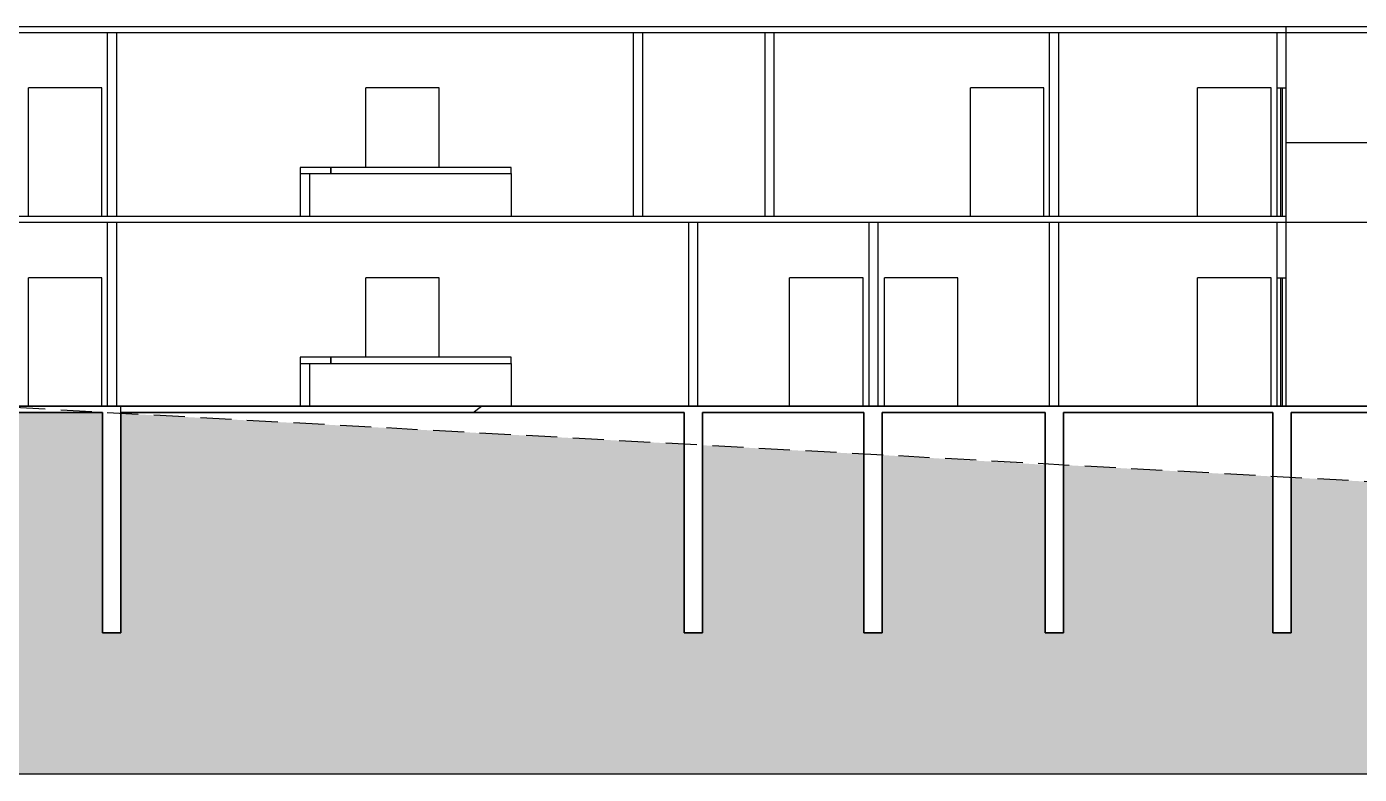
# Model space of a CAD drawing. Header units: centimetres. Extents: x 0 to 1099704, y -139216 to 99734.
# Drawn here: x 1074897 to 1077076, y 12503 to 13724 of the extents above; entities that cross this region are included whole.
import ezdxf

# ---------------------------------------------------------------- set-up
doc = ezdxf.new("R2010")
doc.units = ezdxf.units.CM
doc.header["$LTSCALE"] = 4
doc.linetypes.add('HIDDENX2', pattern=[19.05, 12.7, -6.35])
for name, color, linetype in [('0.1', 1, 'Continuous'), ('0.2', 2, 'Continuous'), ('0.4', 4, 'Continuous'), ('0.6', 6, 'Continuous'), ('03-CONT', 3, 'Continuous')]:
    doc.layers.add(name, color=color, linetype=linetype)

msp = doc.modelspace()

# ---------------------------------------------------------------- hatches: boundary and pattern name
at = {"layer": '0.2'}
h = msp.add_hatch(dxfattribs=at)
h.set_pattern_fill('EARTH', color=256, scale=25, angle=45)
h.paths.add_polyline_path([(1080689.564, 12784.462), (1080208.643, 12784.462), (1080208.643, 12734.462), (1080178.643, 12734.462), (1080178.643, 12784.462), (1079847.274, 12784.462), (1079847.274, 12734.462), (1079817.274, 12734.462), (1079817.274, 12784.462), (1079628.508, 12784.462), (1079628.508, 12734.462), (1079598.508, 12734.462), (1079598.508, 12784.462), (1079433.321, 12784.462), (1079433.321, 12734.462), (1079403.321, 12734.462), (1079403.321, 12854.785), (1076964.41, 12988.128), (1076964.408, 12734.462), (1076934.408, 12734.462), (1076934.197, 12989.78), (1076592.622, 13008.455), (1076592.622, 12734.462), (1076561.902, 12734.462), (1076561.902, 13008.879), (1076296.147, 13024.665), (1076296.147, 12734.462), (1076265.688, 12734.462), (1076265.437, 13026.344), (1076001.499, 13040.774), (1076001.958, 12734.462), (1075971.958, 12734.462), (1075971.958, 13042.545), (1075051.395, 13092.651), (1075051.395, 12734.462), (1075021.395, 12734.462), (1075021.395, 13094.462), (1074587.094, 13094.462), (1074587.094, 12734.462), (1074557.094, 12734.462), (1074557.094, 13094.462), (1074371.908, 13094.462), (1074371.908, 12734.462), (1074341.908, 12734.462), (1074341.908, 13094.462), (1073906.282, 13094.462), (1073906.282, 12734.462), (1073876.282, 12734.462), (1073876.282, 13094.462), (1073416.641, 13094.462), (1073416.641, 12734.462), (1073386.641, 12734.462), (1073386.641, 13094.462), (1073141.507, 13094.462), (1073141.507, 12734.462), (1073111.507, 12734.462), (1073111.507, 13094.462), (1072751.385, 13094.462), (1072751.385, 12734.462), (1072721.385, 12734.462), (1072721.385, 13104.462), (1071178.508, 13104.462), (1071178.508, 12503.276), (1083981.853, 12503.276), (1083981.853, 12604.462)])
at = {"layer": '03-CONT', "true_color": 0x000000}
h = msp.add_hatch(dxfattribs=at)
h.set_pattern_fill('AR-CONC', color=18, scale=150, angle=45)
h.paths.add_polyline_path([(1076591.902, 13094.462), (1076934.408, 13094.462), (1076934.408, 12734.462), (1076964.408, 12734.462), (1076964.408, 13094.462), (1083182.618, 13094.462), (1083182.618, 13104.462), (1072721.385, 13104.462), (1072721.385, 12734.462), (1072751.385, 12734.462), (1072751.385, 13094.462), (1073111.507, 13094.462), (1073111.507, 12734.462), (1073141.507, 12734.462), (1073141.507, 13094.462), (1073386.641, 13094.462), (1073386.641, 12734.462), (1073416.641, 12734.462), (1073416.641, 13094.462), (1073876.282, 13094.462), (1073876.282, 12734.462), (1073906.282, 12734.462), (1073906.282, 13094.462), (1074341.908, 13094.462), (1074341.908, 12734.462), (1074371.908, 12734.462), (1074371.908, 13094.462), (1074557.094, 13094.462), (1074557.094, 12734.462), (1074587.094, 12734.462), (1074587.094, 13094.462), (1075021.395, 13094.462), (1075021.395, 12734.462), (1075051.395, 12734.462), (1075051.395, 13094.462), (1075971.958, 13094.462), (1075971.958, 12734.462), (1076001.958, 12734.462), (1076001.958, 13094.462), (1076265.688, 13094.462), (1076265.688, 12734.462), (1076295.688, 12734.462), (1076295.688, 13094.462), (1076561.902, 13094.462), (1076561.902, 12734.462), (1076591.902, 12734.462)])

# ---------------------------------------------------------------- linework, layer by layer
at = {"layer": '0.1'}
for p, q in [((1075571.385, 13624.462), (1075451.385, 13624.462)), ((1075451.385, 13494.462), (1075451.385, 13624.462)), ((1075571.385, 13494.462), (1075571.385, 13624.462)), ((1076811.385, 13414.462), (1076811.385, 13624.462)), ((1076931.385, 13624.462), (1076811.385, 13624.462)), ((1076931.385, 13414.462), (1076931.385, 13624.462)), ((1076941.385, 13414.462), (1076941.385, 13624.462)), ((1076956.385, 13414.462), (1076956.385, 13624.462)), ((1075689.385, 13484.462), (1075689.385, 13414.462)), ((1075451.385, 13184.462), (1075451.385, 13314.462)), ((1075571.385, 13314.462), (1075451.385, 13314.462)), ((1075571.385, 13184.462), (1075571.385, 13314.462)), ((1076811.385, 13104.462), (1076811.385, 13314.462)), ((1076931.385, 13314.462), (1076811.385, 13314.462)), ((1076931.385, 13104.462), (1076931.385, 13314.462)), ((1076941.385, 13104.462), (1076941.385, 13314.462)), ((1076956.385, 13104.462), (1076956.385, 13314.462)), ((1075689.385, 13174.462), (1075689.385, 13104.462))]:
    msp.add_line(p, q, dxfattribs=at)
for points in [[(1075394.385, 13484.462), (1075689.385, 13484.462), (1075689.385, 13494.462), (1075394.385, 13494.462)], [(1075394.385, 13174.462), (1075689.385, 13174.462), (1075689.385, 13184.462), (1075394.385, 13184.462)]]:
    msp.add_lwpolyline(points, close=True, dxfattribs=at)
at = {"layer": '0.2'}
for p, q in [((1074899.988, 13414.462), (1074899.988, 13624.462)), ((1075019.988, 13624.462), (1074899.988, 13624.462)), ((1075019.988, 13414.462), (1075019.988, 13624.462)), ((1076439.988, 13414.462), (1076439.988, 13624.462)), ((1076559.988, 13624.462), (1076439.988, 13624.462)), ((1076559.988, 13414.462), (1076559.988, 13624.462)), ((1076947.385, 13414.462), (1076947.385, 13624.462)), ((1076950.385, 13414.462), (1076950.385, 13624.462)), ((1078350.618, 13534.462), (1076956.385, 13534.462)), ((1078350.618, 13404.462), (1076956.385, 13404.462)), ((1074899.988, 13104.462), (1074899.988, 13314.462)), ((1075019.988, 13314.462), (1074899.988, 13314.462)), ((1075019.988, 13104.462), (1075019.988, 13314.462)), ((1076144.385, 13104.462), (1076144.385, 13314.462)), ((1076264.385, 13314.462), (1076144.385, 13314.462)), ((1076264.385, 13104.462), (1076264.385, 13314.462)), ((1076299.385, 13104.462), (1076299.385, 13314.462)), ((1076419.385, 13314.462), (1076299.385, 13314.462)), ((1076419.385, 13104.462), (1076419.385, 13314.462)), ((1076947.385, 13104.462), (1076947.385, 13314.462)), ((1076950.385, 13104.462), (1076950.385, 13314.462))]:
    msp.add_line(p, q, dxfattribs=at)
for points in [[(1075344.385, 13484.462), (1075394.385, 13484.462), (1075394.385, 13494.462), (1075344.385, 13494.462)], [(1075344.385, 13174.462), (1075394.385, 13174.462), (1075394.385, 13184.462), (1075344.385, 13184.462)]]:
    msp.add_lwpolyline(points, close=True, dxfattribs=at)
at = {"layer": '0.4', "linetype": 'HIDDENX2'}
msp.add_line((1083981.853, 12604.462), (1071178.508, 13304.462), dxfattribs=at)
at = {"layer": '0.6'}
for p, q in [((1083182.618, 13724.462), (1072721.385, 13724.462)), ((1083182.618, 13714.462), (1072721.385, 13714.462)), ((1075029.385, 13414.462), (1075029.385, 13714.462)), ((1075044.385, 13414.462), (1075044.385, 13714.462)), ((1075889.385, 13414.462), (1075889.385, 13714.462)), ((1075904.385, 13414.462), (1075904.385, 13714.462)), ((1076104.385, 13414.462), (1076104.385, 13714.462)), ((1076119.385, 13414.462), (1076119.385, 13714.462)), ((1076569.385, 13414.462), (1076569.385, 13714.462)), ((1076584.385, 13414.462), (1076584.385, 13714.462)), ((1076941.385, 13624.462), (1076941.385, 13714.462)), ((1076956.385, 13624.462), (1076956.385, 13724.462)), ((1076941.385, 13624.462), (1076956.385, 13624.462)), ((1075344.385, 13484.462), (1075344.385, 13414.462)), ((1075359.385, 13484.462), (1075359.385, 13414.462)), ((1076956.385, 13414.462), (1072721.385, 13414.462)), ((1076956.385, 13404.462), (1072721.385, 13404.462)), ((1075029.385, 13104.462), (1075029.385, 13404.462)), ((1075044.385, 13104.462), (1075044.385, 13404.462)), ((1075979.385, 13104.462), (1075979.385, 13404.462)), ((1075994.385, 13104.462), (1075994.385, 13404.462)), ((1076274.385, 13104.462), (1076274.385, 13404.462)), ((1076289.385, 13104.462), (1076289.385, 13404.462)), ((1076569.385, 13104.462), (1076569.385, 13404.462)), ((1076584.385, 13104.462), (1076584.385, 13404.462)), ((1076941.385, 13314.462), (1076941.385, 13404.462)), ((1076956.385, 13314.462), (1076956.385, 13414.462)), ((1076941.385, 13314.462), (1076956.385, 13314.462)), ((1075344.385, 13174.462), (1075344.385, 13104.462)), ((1075359.385, 13174.462), (1075359.385, 13104.462)), ((1075021.395, 13094.462, -13848.686), (1074587.094, 13094.462, -11233.696)), ((1075971.958, 13094.462, -19572.165), (1075051.395, 13094.462, -14029.321)), ((1076265.688, 13094.462, -21340.754), (1076001.958, 13094.462, -19752.799)), ((1076561.902, 13094.462, -23124.301), (1076295.688, 13094.462, -21521.388)), ((1076934.408, 13094.462, -25367.213), (1076591.902, 13094.462, -23304.935)), ((1083981.853, 12503.276), (1071178.508, 12503.276))]:
    msp.add_line(p, q, dxfattribs=at)
for points, elevation in [([(1075051.395, 13094.462), (1075051.395, 12734.462), (1075021.395, 12734.462), (1075021.395, 13094.462)], -13848.686), ([(1076001.958, 13094.462), (1076001.958, 12734.462), (1075971.958, 12734.462), (1075971.958, 13094.462)], -19572.165), ([(1076295.688, 13094.462), (1076295.688, 12734.462), (1076265.688, 12734.462), (1076265.688, 13094.462)], -21340.754), ([(1076591.902, 13094.462), (1076591.902, 12734.462), (1076561.902, 12734.462), (1076561.902, 13094.462)], -23124.301)]:
    msp.add_lwpolyline(points, dxfattribs=dict(at, elevation=elevation))
for points in [[(1072751.385, 13094.462, 0), (1072751.385, 12734.462, 0), (1072721.385, 12734.462, 0), (1072721.385, 13104.462, 0), (1079403.321, 13104.462, -40232.886)], [(1079403.321, 13094.462, -40232.886), (1076964.408, 13094.462, -25547.847), (1076964.408, 12734.462, -25547.847), (1076934.408, 12734.462, -25547.847), (1076934.408, 13094.462, -25547.847)]]:
    msp.add_polyline3d(points, dxfattribs=at)
at = {"layer": '03-CONT'}
msp.add_line((1075051.395, 13094.462, -14029.321), (1075051.395, 13104.462, -14029.321), dxfattribs=at)
for points in [[(1083182.618, 13104.462), (1072721.385, 13104.462)], [(1074587.094, 13094.462), (1075021.395, 13094.462), (1075021.395, 12734.462), (1075051.395, 12734.462), (1075051.395, 13094.462), (1075971.958, 13094.462), (1075971.958, 12734.462), (1076001.958, 12734.462), (1076001.958, 13094.462), (1076265.688, 13094.462), (1076265.688, 12734.462), (1076295.688, 12734.462), (1076295.688, 13094.462), (1076561.902, 13094.462), (1076561.902, 12734.462), (1076591.902, 12734.462), (1076591.902, 13094.462), (1076934.408, 13094.462), (1076934.408, 12734.462), (1076964.408, 12734.462), (1076964.408, 13094.462), (1083182.618, 13094.462)]]:
    msp.add_lwpolyline(points, dxfattribs=at)

doc.saveas('drawing.dxf')
